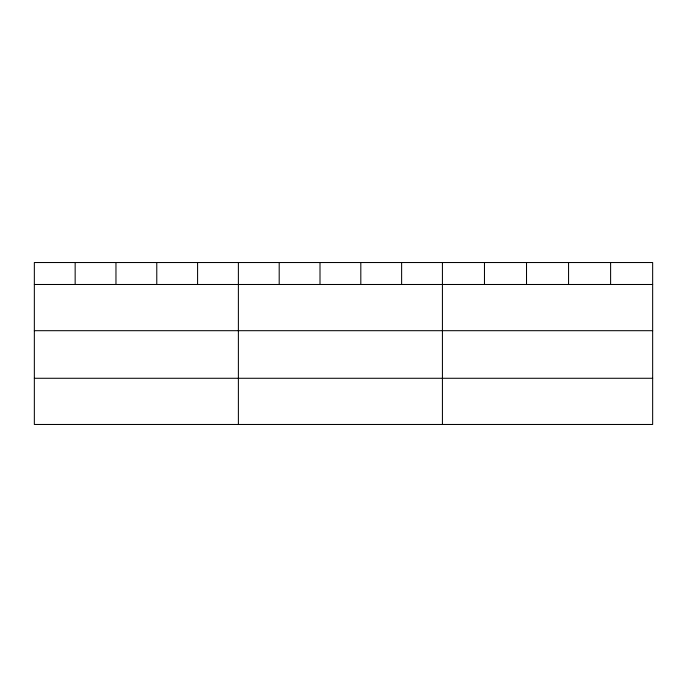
<?xml version="1.0" encoding="UTF-8"?>
<svg xmlns="http://www.w3.org/2000/svg" width="687" height="687" viewBox="0 0 687 687"><rect width="100%" height="100%" fill="white"/><g stroke="black" fill="none" stroke-linecap="round" stroke-linejoin="round"><path stroke-width="1.03" d="M652.65 330.687L652.65 262.528L34.35 262.528L34.35 424.472L652.65 424.472L652.65 330.687L34.35 330.687M34.35 284.487L652.65 284.487M34.35 378.279L652.65 378.279M610.606 262.528L610.606 284.487M568.561 262.528L568.561 284.487M526.517 262.528L526.517 284.487M484.472 262.528L484.472 284.487M442.428 262.528L442.428 424.472M401.62 262.528L401.62 284.487M360.812 262.528L360.812 284.487M320.005 262.528L320.005 284.487M279.197 262.528L279.197 284.487M238.389 262.528L238.389 424.472M197.581 262.528L197.581 284.487M156.773 262.528L156.773 284.487M115.966 262.528L115.966 284.487M75.158 262.528L75.158 284.487"/></g></svg>
